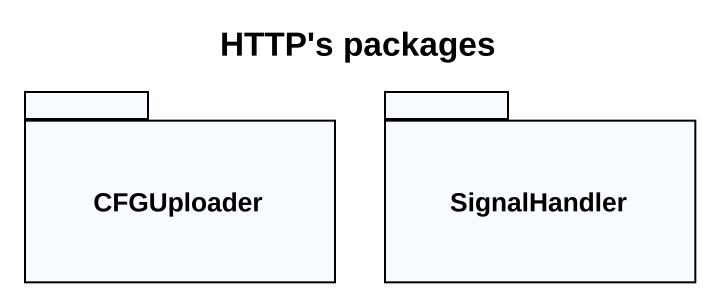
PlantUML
@startuml
title HTTP's packages
package CFGUploader {
}
package SignalHandler {
}
@enduml
